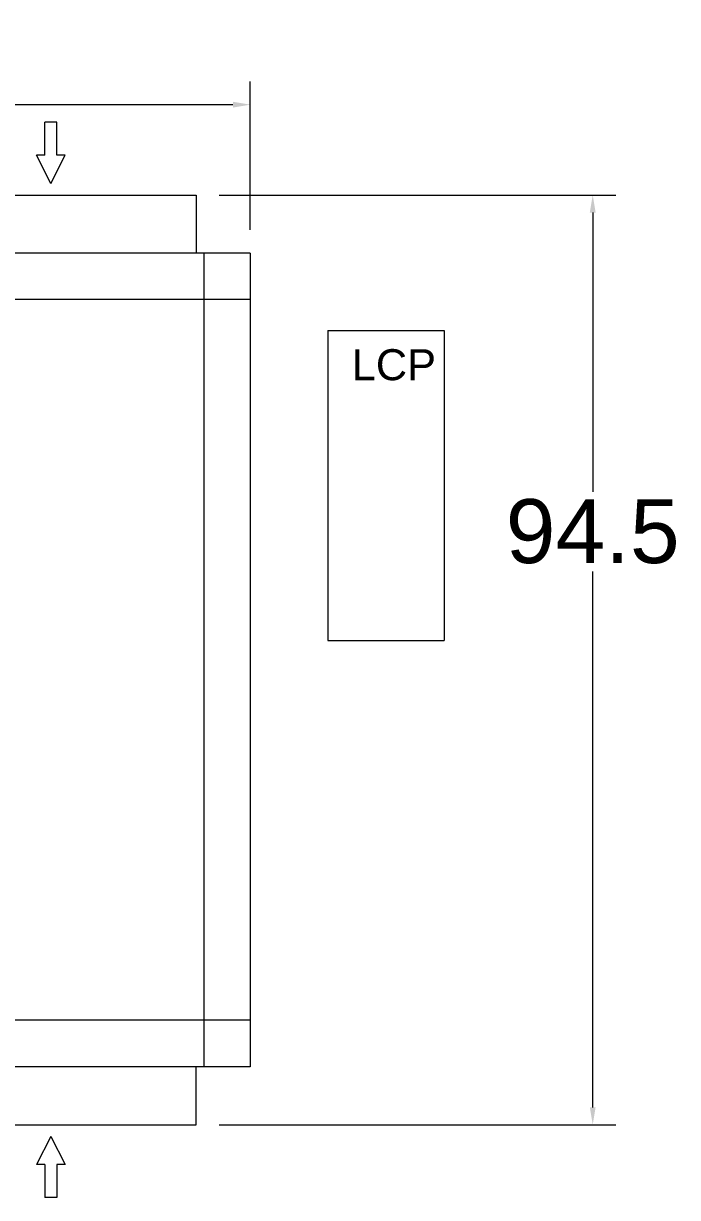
# Model space of a CAD drawing. Header units: inches. Extents: x 0 to 22015, y 0 to 16774.
# Drawn here: x 12781 to 14468, y 5886 to 8917 of the extents above; entities that cross this region are included whole.
import ezdxf

# ---------------------------------------------------------------- set-up
doc = ezdxf.new("R2010")
doc.units = ezdxf.units.IN
doc.header["$MEASUREMENT"] = 0
doc.layers.get('Defpoints').update_dxf_attribs({"lineweight": 5})
doc.layers.add('06___ANNOTATIONS', color=7, linetype='Continuous', lineweight=5)
doc.styles.add('Roman', font='arial.ttf')
doc.styles.get("Standard").update_dxf_attribs({"font": 'arial.ttf'})
doc.dimstyles.new('ISO-25', dxfattribs={"dimscale": 30, "dimtxt": 1.5, "dimasz": 1.5, "dimexe": 2, "dimexo": 2, "dimtad": 1, "dimtih": 1, "dimtoh": 1, "dimdec": 1, "dimlfac": 0.03937, "dimdsep": 46, "dimtxsty": 'Standard', "dimcen": 2.5, "dimclrd": 7, "dimclre": 7, "dimclrt": 7, "dimadec": 0, "dimazin": 0, "dimtfac": 1, "dimtdec": 1, "dimtmove": 0, "dimatfit": 3, "dimfxl": 1, "dimlwd": 5, "dimlwe": 5, "dimarcsym": 0})

# ---------------------------------------------------------------- blocks, each defined once
blk = doc.blocks.new('*D49')
at = {"color": 7, "linetype": 'Continuous', "lineweight": 5, "transparency": 16777216}
for p, q in [((10165.9, 8383.6), (10165.9, 8767)), ((13365.9, 8383.6), (13365.9, 8767)), ((10210.9, 8707), (13320.9, 8707))]:
    blk.add_line(p, q, dxfattribs=at)
at = {"color": 7, "transparency": 16777216}
for points in [[(10210.9, 8714.5), (10210.9, 8699.5), (10165.9, 8707)], [(13320.9, 8714.5), (13320.9, 8699.5), (13365.9, 8707)]]:
    blk.add_solid(points, dxfattribs=at)
at = {"layer": 'Defpoints', "color": 0, "transparency": 16777216}
for p in [(13365.9, 8707), (10165.9, 8323.6), (13365.9, 8323.6)]:
    blk.add_point(p, dxfattribs=at)
at = {"color": 7, "lineweight": 5, "transparency": 16777216, "insert": (11765.9, 8808.3), "char_height": 165, "attachment_point": 5, "style": 'Roman'}
blk.add_mtext('D', dxfattribs=at)
blk = doc.blocks.new('*D50')
at = {"color": 7, "linetype": 'Continuous', "lineweight": 5, "transparency": 16777216}
for p, q in [((13285.9, 8473.6), (14309, 8473.6)), ((14249, 8428.6), (14249, 7707.9)), ((14249, 6118.6), (14249, 7502)), ((13285.9, 6073.6), (14309, 6073.6))]:
    blk.add_line(p, q, dxfattribs=at)
at = {"color": 7, "transparency": 16777216}
for points in [[(14241.5, 8428.6), (14256.5, 8428.6), (14249, 8473.6)], [(14241.5, 6118.6), (14256.5, 6118.6), (14249, 6073.6)]]:
    blk.add_solid(points, dxfattribs=at)
at = {"layer": 'Defpoints', "color": 0, "transparency": 16777216}
for p in [(13225.9, 8473.6), (13225.9, 6073.6), (14249, 6073.6)]:
    blk.add_point(p, dxfattribs=at)
at = {"color": 7, "lineweight": 5, "transparency": 16777216, "insert": (14249, 7604.9), "char_height": 165, "attachment_point": 5, "style": 'Roman'}
blk.add_mtext('94.5', dxfattribs=at)

msp = doc.modelspace()

# ---------------------------------------------------------------- linework, layer by layer
at = {"color": 7, "linetype": 'Continuous', "lineweight": 5, "ltscale": 15}
for p, q in [((12866.86, 8661.53), (12836.01, 8661.53)), ((12836.01, 8576.33), (12836.01, 8661.53)), ((12866.86, 8576.33), (12866.86, 8661.53)), ((12836.01, 8576.33), (12814.82, 8576.33)), ((12851.44, 8503.73), (12814.82, 8576.33)), ((12851.44, 8503.73), (12888.05, 8576.33)), ((12888.05, 8576.33), (12866.86, 8576.33)), ((12851.49, 6043.61), (12814.87, 5971.01)), ((12851.49, 6043.61), (12888.1, 5971.01)), ((12836.06, 5971.01), (12814.87, 5971.01)), ((12836.06, 5971.01), (12836.06, 5885.81)), ((12888.1, 5971.01), (12866.92, 5971.01)), ((12866.92, 5971.01), (12866.92, 5885.81)), ((12866.92, 5885.81), (12836.06, 5885.81))]:
    msp.add_line(p, q, dxfattribs=at)
at = {"color": 7, "lineweight": 5}
for p, q in [((12580.94, 8473.6), (13225.94, 8473.6)), ((13225.94, 8473.6), (13225.94, 8323.6)), ((13365.94, 8323.6), (10165.94, 8323.6)), ((13245.94, 8323.6), (13245.94, 6223.6)), ((13365.94, 8323.6), (13365.94, 6223.6)), ((13365.94, 8203.6), (10165.94, 8203.6)), ((13565.94, 8123.6), (13565.94, 7323.6)), ((13565.94, 8123.6), (13865.94, 8123.6)), ((13865.94, 8123.6), (13865.94, 7323.6)), ((13565.94, 7323.6), (13865.94, 7323.6)), ((13365.94, 6343.6), (10165.94, 6343.6)), ((13365.94, 6223.6), (10165.94, 6223.6)), ((13225.94, 6073.6), (13225.94, 6223.6)), ((12580.94, 6073.6), (13225.94, 6073.6))]:
    msp.add_line(p, q, dxfattribs=at)

# ---------------------------------------------------------------- texts
at = {"layer": '06___ANNOTATIONS', "color": 7, "linetype": 'Continuous', "lineweight": 5, "insert": (13627.48, 8035.11), "char_height": 80, "width": 4297.3632, "attachment_point": 4, "style": 'Roman'}
msp.add_mtext('LCP', dxfattribs=at)

# ---------------------------------------------------------------- dimensions: what is measured, and where the dimension line sits
at = {"color": 7, "lineweight": 5}
dim = msp.add_linear_dim(base=(13365.94, 8707.03), p1=(10165.94, 8323.6), p2=(13365.94, 8323.6), text='D', dimstyle='ISO-25', override={"dimtxt": 5.5, "dimpost": '\\X', "dimtxsty": 'Roman', "dimtmove": 1}, dxfattribs=at)
dim.commit()
dim.dimension.update_dxf_attribs({"geometry": '*D49', "text_midpoint": (11765.94, 8707.03), "dimtype": 160})
dim = msp.add_linear_dim(base=(14248.97, 6073.6), p1=(13225.94, 8473.6), p2=(13225.94, 6073.6), angle=90, dimstyle='ISO-25', override={"dimtxt": 5.5, "dimpost": '\\X', "dimtxsty": 'Roman', "dimtmove": 1}, dxfattribs=at)
dim.commit()
dim.dimension.update_dxf_attribs({"geometry": '*D50', "text_midpoint": (14248.97, 7604.94), "dimtype": 160})

doc.saveas('drawing.dxf')
